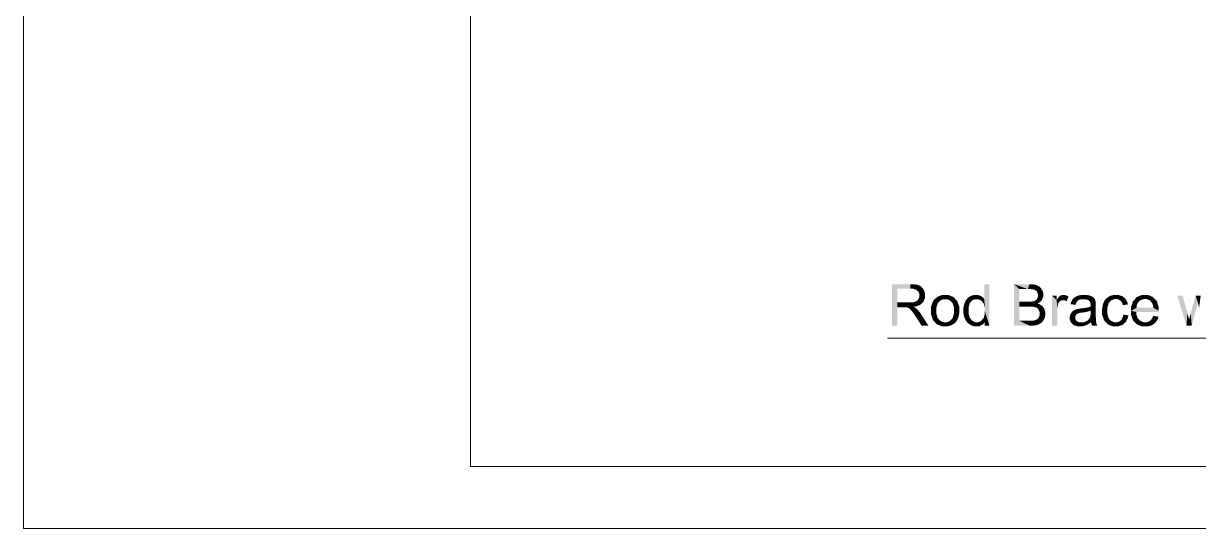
# Model space of a CAD drawing. Header units: millimetres. Extents: x 2 to 579, y 1 to 405.
# Drawn here: x 119.4 to 179, y 85.4 to 111 of the extents above; entities that cross this region are included whole.
import ezdxf

# ---------------------------------------------------------------- set-up
doc = ezdxf.new("R2010")
doc.units = ezdxf.units.MM
doc.linetypes.add('XKITLINE00', pattern=[0])
doc.layers.add('GraphicObject', color=6, linetype='Continuous', lineweight=0)
doc.layers.add('LinkedObject', color=7, linetype='Continuous', lineweight=0)

# ---------------------------------------------------------------- blocks, each defined once
blk = doc.blocks.new('*A3')
at = {"layer": 'GraphicObject', "color": 3, "linetype": 'XKITLINE00', "lineweight": 0}
for p, q in [((119.398, 224.395), (119.398, 85.443)), ((119.398, 85.443), (253.958, 85.443))]:
    blk.add_line(p, q, dxfattribs=at)
blk = doc.blocks.new('*A4')
at = {"layer": 'LinkedObject'}
for points in [[(163.737, 96.901), (163.459, 95.723), (163.459, 97.829)], [(163.459, 97.829), (163.737, 97.598), (163.737, 96.901)], [(164.403, 97.598), (163.459, 97.829), (164.391, 97.829)], [(163.737, 97.598), (163.459, 97.829), (164.403, 97.598)], [(164.391, 97.829), (164.52, 97.598), (164.403, 97.598)], [(164.746, 97.801), (164.391, 97.829), (164.532, 97.829)], [(164.819, 97.773), (164.391, 97.829), (164.746, 97.801)], [(164.691, 97.55), (164.391, 97.829), (164.819, 97.773)], [(164.52, 97.598), (164.391, 97.829), (164.691, 97.55)], [(164.819, 97.773), (164.745, 97.502), (164.691, 97.55)], [(164.892, 97.744), (164.745, 97.502), (164.819, 97.773)], [(168.406, 97.829), (168.147, 97.074), (168.147, 97.829)], [(168.406, 97.829), (168.171, 96.62), (168.147, 97.074)], [(168.171, 96.62), (168.406, 97.829), (168.406, 95.723)], [(169.651, 97.829), (169.929, 96.696), (169.651, 95.723)], [(169.929, 96.945), (169.929, 96.696), (169.651, 97.829)], [(169.651, 97.829), (169.929, 97.581), (169.929, 96.945)], [(170.351, 97.581), (169.651, 97.829), (170.442, 97.829)], [(169.929, 97.581), (169.651, 97.829), (170.351, 97.581)], [(170.351, 97.581), (170.442, 97.829), (170.465, 97.581)], [(170.442, 97.829), (170.625, 97.566), (170.465, 97.581)], [(170.562, 97.829), (170.625, 97.566), (170.442, 97.829)], [(170.756, 97.798), (170.625, 97.566), (170.562, 97.829)], [(170.625, 97.566), (170.756, 97.798), (170.672, 97.552)], [(170.672, 97.552), (170.756, 97.798), (170.719, 97.537)], [(170.719, 97.537), (170.756, 97.798), (170.829, 97.766)], [(164.745, 97.502), (164.892, 97.744), (164.799, 97.453)], [(164.799, 97.453), (164.892, 97.744), (165.053, 97.572)], [(165.053, 97.572), (164.854, 97.33), (164.799, 97.453)], [(164.826, 97.11), (165.14, 97.255), (164.995, 96.877)], [(164.854, 97.205), (165.14, 97.255), (164.826, 97.11)], [(165.096, 97.501), (164.854, 97.33), (165.053, 97.572)], [(165.14, 97.342), (164.854, 97.33), (165.096, 97.501)], [(165.14, 97.255), (164.854, 97.33), (165.14, 97.342)], [(164.854, 97.33), (165.14, 97.255), (164.854, 97.256)], [(165.14, 97.255), (164.854, 97.205), (164.854, 97.256)], [(165.053, 97.572), (164.892, 97.744), (165.009, 97.644)], [(164.995, 96.877), (165.14, 97.255), (165.068, 96.954)], [(165.068, 96.954), (165.14, 97.255), (165.14, 97.143)], [(166.021, 97.284), (165.683, 97.115), (165.781, 97.199)], [(166.162, 97.284), (165.683, 97.115), (166.021, 97.284)], [(166.065, 97.069), (165.683, 97.115), (166.162, 97.284)], [(166.065, 97.069), (166.162, 97.284), (166.162, 97.069)], [(166.162, 97.284), (166.258, 97.069), (166.162, 97.069)], [(166.576, 97.181), (166.162, 97.284), (166.319, 97.284)], [(166.676, 97.078), (166.162, 97.284), (166.576, 97.181)], [(166.417, 96.996), (166.162, 97.284), (166.676, 97.078)], [(166.258, 97.069), (166.162, 97.284), (166.417, 96.996)], [(167.523, 96.999), (167.312, 97.135), (167.388, 97.185)], [(167.464, 97.234), (167.667, 97.069), (167.388, 97.185)], [(167.388, 97.185), (167.667, 97.069), (167.523, 96.999)], [(167.634, 97.284), (167.667, 97.069), (167.464, 97.234)], [(167.728, 97.284), (167.667, 97.069), (167.634, 97.284)], [(167.667, 97.069), (167.728, 97.284), (167.753, 97.069)], [(167.728, 97.284), (167.841, 97.069), (167.753, 97.069)], [(167.796, 97.284), (167.841, 97.069), (167.728, 97.284)], [(167.919, 97.255), (167.841, 97.069), (167.796, 97.284)], [(167.973, 97.226), (167.841, 97.069), (167.919, 97.255)], [(167.973, 97.226), (167.99, 96.996), (167.841, 97.069)], [(168.026, 97.196), (167.99, 96.996), (167.973, 97.226)], [(168.114, 97.12), (167.99, 96.996), (168.026, 97.196)], [(170.829, 97.766), (170.791, 97.482), (170.719, 97.537)], [(170.902, 97.734), (170.791, 97.482), (170.829, 97.766)], [(171.016, 97.635), (170.791, 97.482), (170.902, 97.734)], [(171.057, 97.569), (170.791, 97.482), (171.016, 97.635)], [(170.791, 97.482), (171.057, 97.569), (170.816, 97.442)], [(171.057, 97.569), (170.841, 97.403), (170.816, 97.442)], [(170.839, 97.111), (171.14, 97.291), (171.067, 97.036)], [(170.866, 97.203), (171.14, 97.291), (170.839, 97.111)], [(170.841, 97.403), (171.057, 97.569), (170.866, 97.31)], [(170.866, 97.31), (171.057, 97.569), (171.14, 97.291)], [(171.14, 97.291), (170.866, 97.258), (170.866, 97.31)], [(170.866, 97.258), (171.14, 97.291), (170.866, 97.203)], [(171.14, 97.363), (171.057, 97.569), (171.099, 97.502)], [(171.14, 97.291), (171.057, 97.569), (171.14, 97.363)], [(171.067, 97.036), (171.14, 97.291), (171.104, 97.096)], [(171.104, 97.096), (171.14, 97.291), (171.14, 97.223)], [(171.589, 97.25), (171.822, 97.018), (171.589, 95.723)], [(171.822, 97.018), (171.589, 97.25), (171.822, 97.25)], [(171.986, 97.232), (171.822, 97.018), (171.949, 97.206)], [(172.096, 97.017), (171.822, 97.018), (171.986, 97.232)], [(171.949, 97.206), (171.822, 97.018), (171.867, 97.099)], [(172.024, 97.258), (172.138, 97.017), (171.986, 97.232)], [(171.986, 97.232), (172.138, 97.017), (172.096, 97.017)], [(172.107, 97.284), (172.138, 97.017), (172.024, 97.258)], [(172.152, 97.284), (172.138, 97.017), (172.107, 97.284)], [(172.152, 97.284), (172.185, 97.017), (172.138, 97.017)], [(172.349, 97.243), (172.152, 97.284), (172.217, 97.284)], [(172.416, 97.201), (172.152, 97.284), (172.349, 97.243)], [(172.279, 96.989), (172.152, 97.284), (172.416, 97.201)], [(172.185, 97.017), (172.152, 97.284), (172.279, 96.989)], [(172.279, 96.989), (172.416, 97.201), (172.326, 96.962)], [(172.793, 97.203), (172.95, 97.037), (172.679, 97.126)], [(172.868, 97.23), (172.95, 97.037), (172.793, 97.203)], [(173.115, 97.284), (172.868, 97.23), (172.942, 97.257)], [(173.085, 97.069), (172.868, 97.23), (173.115, 97.284)], [(172.95, 97.037), (172.868, 97.23), (173.085, 97.069)], [(173.085, 97.069), (173.115, 97.284), (173.176, 97.069)], [(173.176, 97.069), (173.115, 97.284), (173.273, 97.069)], [(173.214, 97.284), (173.273, 97.069), (173.115, 97.284)], [(173.47, 97.261), (173.214, 97.284), (173.311, 97.284)], [(173.531, 97.238), (173.214, 97.284), (173.47, 97.261)], [(173.42, 97.025), (173.214, 97.284), (173.531, 97.238)], [(173.273, 97.069), (173.214, 97.284), (173.42, 97.025)], [(173.42, 97.025), (173.531, 97.238), (173.47, 96.982)], [(173.47, 96.982), (173.531, 97.238), (173.506, 96.95)], [(173.531, 97.238), (173.543, 96.838), (173.506, 96.95)], [(173.711, 97.122), (173.543, 96.838), (173.531, 97.238)], [(173.682, 97.157), (173.531, 97.238), (173.592, 97.215)], [(173.711, 97.122), (173.531, 97.238), (173.682, 97.157)], [(174.575, 97.001), (174.373, 97.145), (174.457, 97.191)], [(174.54, 97.238), (174.733, 97.071), (174.457, 97.191)], [(174.457, 97.191), (174.733, 97.071), (174.575, 97.001)], [(174.722, 97.284), (174.733, 97.071), (174.54, 97.238)], [(174.82, 97.284), (174.733, 97.071), (174.722, 97.284)], [(174.733, 97.071), (174.82, 97.284), (174.83, 97.071)], [(174.82, 97.284), (174.895, 97.071), (174.83, 97.071)], [(175.147, 97.221), (174.82, 97.284), (174.944, 97.284)], [(175.226, 97.158), (174.82, 97.284), (175.147, 97.221)], [(175.005, 97.032), (174.82, 97.284), (175.226, 97.158)], [(174.895, 97.071), (174.82, 97.284), (175.005, 97.032)], [(175.885, 97.178), (176.063, 97.012), (175.786, 97.071)], [(176.3, 97.284), (175.885, 97.178), (176.142, 97.284)], [(176.212, 97.071), (175.885, 97.178), (176.3, 97.284)], [(176.063, 97.012), (175.885, 97.178), (176.212, 97.071)], [(176.212, 97.071), (176.3, 97.284), (176.301, 97.071)], [(176.3, 97.284), (176.4, 97.071), (176.301, 97.071)], [(176.702, 97.18), (176.3, 97.284), (176.452, 97.284)], [(176.799, 97.076), (176.3, 97.284), (176.702, 97.18)], [(176.56, 96.997), (176.3, 97.284), (176.799, 97.076)], [(176.4, 97.071), (176.3, 97.284), (176.56, 96.997)], [(178.206, 97.25), (178.404, 95.723), (177.939, 97.25)], [(178.449, 96.368), (178.404, 95.723), (178.206, 97.25)], [(178.864, 97.25), (178.984, 96.898), (178.617, 96.356)], [(179.126, 97.25), (178.984, 96.898), (178.864, 97.25)], [(178.984, 96.898), (179.126, 97.25), (179.045, 96.636)], [(163.737, 96.901), (163.737, 96.659), (163.459, 95.723)], [(163.459, 95.723), (163.737, 96.659), (163.737, 95.723)], [(164.06, 96.659), (163.737, 96.901), (164.336, 96.901)], [(163.737, 96.659), (163.737, 96.901), (164.06, 96.659)], [(164.06, 96.659), (164.336, 96.901), (164.114, 96.659)], [(164.114, 96.659), (164.336, 96.901), (164.191, 96.654)], [(164.191, 96.654), (164.336, 96.901), (164.215, 96.649)], [(164.215, 96.649), (164.336, 96.901), (164.247, 96.641)], [(164.247, 96.641), (164.336, 96.901), (164.311, 96.613)], [(164.311, 96.613), (164.336, 96.901), (164.431, 96.901)], [(164.311, 96.613), (164.431, 96.901), (164.342, 96.593)], [(164.431, 96.901), (164.548, 96.682), (164.342, 96.593)], [(164.342, 96.593), (164.548, 96.682), (164.373, 96.573)], [(164.548, 96.682), (164.444, 96.502), (164.373, 96.573)], [(164.58, 96.92), (164.548, 96.682), (164.431, 96.901)], [(164.603, 96.655), (164.444, 96.502), (164.548, 96.682)], [(164.444, 96.502), (164.603, 96.655), (164.483, 96.452)], [(164.483, 96.452), (164.603, 96.655), (164.523, 96.402)], [(164.523, 96.402), (164.603, 96.655), (164.716, 96.577)], [(164.548, 96.682), (164.58, 96.92), (164.699, 96.703)], [(164.634, 96.94), (164.995, 96.877), (164.58, 96.92)], [(164.923, 96.8), (164.58, 96.92), (164.995, 96.877)], [(164.699, 96.703), (164.58, 96.92), (164.923, 96.8)], [(164.716, 96.577), (164.603, 96.655), (164.687, 96.603)], [(164.688, 96.96), (164.995, 96.877), (164.634, 96.94)], [(164.995, 96.877), (164.688, 96.96), (164.77, 97.023)], [(164.798, 97.067), (164.995, 96.877), (164.77, 97.023)], [(164.826, 97.11), (164.995, 96.877), (164.798, 97.067)], [(165.683, 97.115), (165.448, 96.487), (165.565, 97.013)], [(165.777, 96.852), (165.448, 96.487), (165.683, 97.115)], [(165.565, 97.013), (165.448, 96.487), (165.448, 96.699)], [(165.713, 96.633), (165.448, 96.487), (165.777, 96.852)], [(165.448, 96.487), (165.713, 96.633), (165.713, 96.487)], [(165.683, 97.115), (165.905, 96.997), (165.841, 96.924)], [(165.905, 96.997), (165.683, 97.115), (166.065, 97.069)], [(165.777, 96.852), (165.683, 97.115), (165.841, 96.924)], [(166.417, 96.996), (166.676, 97.078), (166.482, 96.924)], [(166.676, 97.078), (166.546, 96.851), (166.482, 96.924)], [(166.546, 96.851), (166.676, 97.078), (166.61, 96.637)], [(166.61, 96.637), (166.676, 97.078), (166.875, 96.508)], [(166.61, 96.637), (166.875, 96.508), (166.61, 96.495)], [(166.875, 96.69), (166.676, 97.078), (166.776, 96.975)], [(166.875, 96.508), (166.676, 97.078), (166.875, 96.69)], [(167.16, 96.9), (167.084, 96.485), (167.122, 96.807)], [(167.407, 96.858), (167.084, 96.485), (167.16, 96.9)], [(167.349, 96.637), (167.084, 96.485), (167.407, 96.858)], [(167.122, 96.807), (167.084, 96.485), (167.084, 96.6)], [(167.084, 96.485), (167.349, 96.637), (167.349, 96.485)], [(167.198, 96.993), (167.465, 96.929), (167.16, 96.9)], [(167.16, 96.9), (167.465, 96.929), (167.407, 96.858)], [(167.312, 97.135), (167.465, 96.929), (167.198, 96.993)], [(167.465, 96.929), (167.312, 97.135), (167.523, 96.999)], [(168.147, 97.074), (167.99, 96.996), (168.114, 97.12)], [(167.99, 96.996), (168.147, 97.074), (168.05, 96.923)], [(168.05, 96.923), (168.147, 97.074), (168.11, 96.85)], [(168.147, 97.074), (168.171, 96.62), (168.11, 96.85)], [(168.171, 96.62), (168.406, 95.723), (168.171, 96.464)], [(169.651, 95.723), (169.929, 96.696), (169.929, 95.972)], [(170.417, 96.696), (169.929, 96.945), (170.385, 96.945)], [(169.929, 96.696), (169.929, 96.945), (170.417, 96.696)], [(170.518, 96.696), (170.385, 96.945), (170.478, 96.945)], [(170.417, 96.696), (170.385, 96.945), (170.518, 96.696)], [(170.612, 96.957), (170.846, 96.844), (170.478, 96.945)], [(170.478, 96.945), (170.846, 96.844), (170.518, 96.696)], [(170.518, 96.696), (170.846, 96.844), (170.672, 96.679)], [(170.652, 96.969), (170.92, 96.881), (170.612, 96.957)], [(170.846, 96.844), (170.612, 96.957), (170.92, 96.881)], [(170.705, 96.985), (170.92, 96.881), (170.652, 96.969)], [(170.846, 96.844), (170.726, 96.661), (170.672, 96.679)], [(170.785, 97.038), (171.067, 97.036), (170.705, 96.985)], [(170.705, 96.985), (171.067, 97.036), (170.92, 96.881)], [(170.726, 96.661), (170.846, 96.844), (170.78, 96.644)], [(170.78, 96.644), (170.846, 96.844), (170.864, 96.583)], [(170.812, 97.074), (171.067, 97.036), (170.785, 97.038)], [(171.067, 97.036), (170.812, 97.074), (170.839, 97.111)], [(171.088, 96.72), (170.846, 96.844), (170.941, 96.816)], [(170.864, 96.583), (170.846, 96.844), (171.088, 96.72)], [(170.864, 96.583), (171.088, 96.72), (170.894, 96.539)], [(170.894, 96.539), (171.088, 96.72), (170.924, 96.496)], [(170.92, 96.881), (171.067, 97.036), (171.03, 96.977)], [(170.924, 96.496), (171.088, 96.72), (171.139, 96.653)], [(171.139, 96.653), (170.955, 96.393), (170.924, 96.496)], [(171.19, 96.585), (170.955, 96.393), (171.139, 96.653)], [(171.241, 96.426), (170.955, 96.393), (171.19, 96.585)], [(171.589, 95.723), (171.822, 97.018), (171.848, 95.723)], [(171.822, 97.018), (171.848, 96.522), (171.848, 95.723)], [(171.848, 96.522), (171.822, 97.018), (171.848, 96.604)], [(171.848, 96.604), (171.822, 97.018), (171.869, 96.755)], [(171.869, 96.755), (171.822, 97.018), (171.891, 96.824)], [(171.891, 96.824), (171.822, 97.018), (171.905, 96.869)], [(171.905, 96.869), (171.822, 97.018), (171.953, 96.94)], [(171.953, 96.94), (171.822, 97.018), (171.986, 96.966)], [(171.986, 96.966), (171.822, 97.018), (172.02, 96.991)], [(172.02, 96.991), (171.822, 97.018), (172.096, 97.017)], [(172.639, 97.077), (172.526, 96.814), (172.6, 97.027)], [(172.864, 96.974), (172.526, 96.814), (172.639, 97.077)], [(172.6, 97.027), (172.526, 96.814), (172.543, 96.896)], [(172.799, 96.861), (172.526, 96.814), (172.864, 96.974)], [(172.526, 96.814), (172.799, 96.861), (172.779, 96.781)], [(172.679, 97.126), (172.95, 97.037), (172.639, 97.077)], [(172.864, 96.974), (172.639, 97.077), (172.907, 97.006)], [(172.907, 97.006), (172.639, 97.077), (172.95, 97.037)], [(173.004, 96.594), (173.041, 96.381), (172.89, 96.574)], [(173.081, 96.603), (173.121, 96.392), (173.004, 96.594)], [(173.004, 96.594), (173.121, 96.392), (173.041, 96.381)], [(173.237, 96.622), (173.262, 96.412), (173.081, 96.603)], [(173.081, 96.603), (173.262, 96.412), (173.121, 96.392)], [(173.468, 96.666), (173.543, 96.49), (173.237, 96.622)], [(173.237, 96.622), (173.543, 96.49), (173.262, 96.412)], [(173.542, 96.692), (173.543, 96.49), (173.468, 96.666)], [(173.543, 96.752), (173.798, 96.913), (173.542, 96.719)], [(173.542, 96.719), (173.798, 96.913), (173.542, 96.692)], [(173.542, 96.692), (173.798, 96.913), (173.543, 96.49)], [(173.804, 96.708), (173.542, 96.395), (173.543, 96.49)], [(173.804, 96.363), (173.542, 96.395), (173.804, 96.708)], [(173.74, 97.088), (173.543, 96.838), (173.711, 97.122)], [(173.78, 97), (173.543, 96.838), (173.74, 97.088)], [(173.791, 96.946), (173.543, 96.838), (173.78, 97)], [(173.543, 96.838), (173.791, 96.946), (173.798, 96.913)], [(173.543, 96.838), (173.798, 96.913), (173.543, 96.76)], [(173.543, 96.76), (173.798, 96.913), (173.543, 96.752)], [(173.804, 96.794), (173.543, 96.49), (173.798, 96.913)], [(173.804, 96.708), (173.543, 96.49), (173.804, 96.794)], [(174.208, 96.913), (174.126, 96.481), (174.167, 96.821)], [(174.453, 96.861), (174.126, 96.481), (174.208, 96.913)], [(174.392, 96.64), (174.126, 96.481), (174.453, 96.861)], [(174.167, 96.821), (174.126, 96.481), (174.126, 96.605)], [(174.126, 96.481), (174.392, 96.64), (174.392, 96.488)], [(174.249, 97.006), (174.514, 96.931), (174.208, 96.913)], [(174.208, 96.913), (174.514, 96.931), (174.453, 96.861)], [(174.373, 97.145), (174.514, 96.931), (174.249, 97.006)], [(174.514, 96.931), (174.373, 97.145), (174.575, 97.001)], [(175.005, 97.032), (175.226, 97.158), (175.05, 96.994)], [(175.226, 97.158), (175.096, 96.955), (175.05, 96.994)], [(175.096, 96.955), (175.226, 97.158), (175.159, 96.839)], [(175.159, 96.839), (175.226, 97.158), (175.428, 96.8)], [(175.159, 96.839), (175.428, 96.8), (175.177, 96.762)], [(175.406, 96.916), (175.226, 97.158), (175.305, 97.095)], [(175.428, 96.8), (175.226, 97.158), (175.406, 96.916)], [(175.786, 97.071), (175.588, 96.666), (175.687, 96.965)], [(175.942, 96.893), (175.588, 96.666), (175.786, 97.071)], [(175.874, 96.733), (175.588, 96.666), (175.942, 96.893)], [(175.588, 96.666), (175.874, 96.733), (175.868, 96.633)], [(175.868, 96.633), (175.588, 96.474), (175.588, 96.666)], [(175.868, 96.633), (176.993, 96.49), (175.588, 96.474)], [(175.786, 97.071), (176.063, 97.012), (175.942, 96.893)], [(176.719, 96.633), (176.993, 96.49), (175.868, 96.633)], [(176.56, 96.997), (176.799, 97.076), (176.621, 96.922)], [(176.799, 97.076), (176.661, 96.874), (176.621, 96.922)], [(176.661, 96.874), (176.799, 97.076), (176.71, 96.73)], [(176.71, 96.73), (176.799, 97.076), (176.993, 96.678)], [(176.71, 96.73), (176.993, 96.678), (176.719, 96.633)], [(176.993, 96.49), (176.719, 96.633), (176.993, 96.678)], [(176.993, 96.678), (176.799, 97.076), (176.896, 96.972)], [(178.617, 96.356), (178.984, 96.898), (178.671, 95.723)], [(164.716, 96.577), (164.623, 96.256), (164.523, 96.402)], [(164.777, 96.521), (164.623, 96.256), (164.716, 96.577)], [(164.892, 96.381), (164.623, 96.256), (164.777, 96.521)], [(164.623, 96.256), (164.892, 96.381), (164.684, 96.162)], [(164.684, 96.162), (164.892, 96.381), (164.946, 96.297)], [(164.684, 96.162), (164.946, 96.297), (164.962, 95.723)], [(164.962, 95.723), (164.946, 96.297), (165.31, 95.723)], [(165.448, 96.487), (165.645, 95.895), (165.448, 96.294)], [(165.713, 96.34), (165.645, 95.895), (165.448, 96.487)], [(165.713, 96.34), (165.448, 96.487), (165.713, 96.487)], [(165.448, 96.294), (165.645, 95.895), (165.546, 95.998)], [(165.777, 96.121), (165.645, 95.895), (165.713, 96.34)], [(165.645, 95.895), (165.777, 96.121), (165.841, 96.048)], [(165.905, 95.975), (165.645, 95.895), (165.841, 96.048)], [(166.482, 96.049), (166.615, 95.83), (166.418, 95.976)], [(166.787, 96.045), (166.482, 96.049), (166.546, 96.122)], [(166.743, 95.961), (166.482, 96.049), (166.787, 96.045)], [(166.615, 95.83), (166.482, 96.049), (166.743, 95.961)], [(166.546, 96.122), (166.875, 96.508), (166.787, 96.045)], [(166.61, 96.345), (166.875, 96.508), (166.546, 96.122)], [(166.875, 96.508), (166.61, 96.345), (166.61, 96.495)], [(166.787, 96.045), (166.875, 96.508), (166.831, 96.13)], [(166.831, 96.13), (166.875, 96.508), (166.875, 96.361)], [(167.084, 96.485), (167.349, 96.339), (167.084, 96.368)], [(167.349, 96.339), (167.084, 96.485), (167.349, 96.485)], [(167.084, 96.368), (167.349, 96.339), (167.126, 96.161)], [(167.126, 96.161), (167.349, 96.339), (167.168, 96.071)], [(167.168, 96.071), (167.349, 96.339), (167.411, 96.12)], [(167.411, 96.12), (167.328, 95.841), (167.168, 96.071)], [(167.168, 96.071), (167.328, 95.841), (167.21, 95.981)], [(167.473, 96.047), (167.328, 95.841), (167.411, 96.12)], [(167.328, 95.841), (167.473, 96.047), (167.405, 95.79)], [(167.405, 95.79), (167.473, 96.047), (167.534, 95.975)], [(168.166, 95.917), (167.993, 95.972), (168.052, 96.041)], [(168.111, 96.11), (168.166, 95.917), (168.052, 96.041)], [(168.171, 96.322), (168.406, 95.723), (168.111, 96.11)], [(168.111, 96.11), (168.406, 95.723), (168.166, 95.917)], [(168.171, 96.464), (168.406, 95.723), (168.171, 96.322)], [(170.645, 95.982), (170.724, 95.741), (170.618, 95.977)], [(170.794, 95.759), (170.645, 95.982), (170.693, 95.991)], [(170.724, 95.741), (170.645, 95.982), (170.794, 95.759)], [(170.774, 96.019), (171.024, 95.863), (170.693, 95.991)], [(170.693, 95.991), (171.024, 95.863), (170.794, 95.759)], [(170.806, 96.04), (171.024, 95.863), (170.774, 96.019)], [(171.024, 95.863), (170.806, 96.04), (170.839, 96.06)], [(170.892, 96.118), (171.179, 96.059), (170.839, 96.06)], [(170.839, 96.06), (171.179, 96.059), (171.024, 95.863)], [(170.913, 96.157), (171.179, 96.059), (170.892, 96.118)], [(171.179, 96.059), (170.913, 96.157), (170.934, 96.195)], [(170.934, 96.195), (171.241, 96.334), (171.179, 96.059)], [(170.955, 96.284), (171.241, 96.334), (170.934, 96.195)], [(171.241, 96.334), (170.955, 96.393), (171.241, 96.426)], [(170.955, 96.393), (171.241, 96.334), (170.955, 96.334)], [(171.241, 96.334), (170.955, 96.284), (170.955, 96.334)], [(171.024, 95.863), (171.179, 96.059), (171.07, 95.897)], [(171.07, 95.897), (171.179, 96.059), (171.147, 95.995)], [(171.179, 96.059), (171.241, 96.334), (171.21, 96.122)], [(171.21, 96.122), (171.241, 96.334), (171.241, 96.26)], [(172.533, 96.331), (172.482, 96.126), (172.507, 96.285)], [(172.775, 96.229), (172.482, 96.126), (172.533, 96.331)], [(172.507, 96.285), (172.482, 96.126), (172.482, 96.182)], [(172.757, 96.167), (172.482, 96.126), (172.775, 96.229)], [(172.482, 96.126), (172.757, 96.167), (172.757, 96.133)], [(172.757, 96.082), (172.482, 96.126), (172.757, 96.133)], [(172.482, 96.126), (172.757, 96.082), (172.482, 96.031)], [(172.482, 96.031), (172.757, 96.082), (172.549, 95.874)], [(172.558, 96.377), (172.793, 96.256), (172.533, 96.331)], [(172.533, 96.331), (172.793, 96.256), (172.775, 96.229)], [(172.549, 95.874), (172.757, 96.082), (172.616, 95.813)], [(172.625, 96.452), (172.793, 96.256), (172.558, 96.377)], [(172.616, 95.813), (172.757, 96.082), (172.797, 95.995)], [(172.797, 95.995), (172.684, 95.751), (172.616, 95.813)], [(172.811, 96.284), (172.625, 96.452), (172.666, 96.48)], [(172.793, 96.256), (172.625, 96.452), (172.811, 96.284)], [(172.707, 96.508), (172.862, 96.326), (172.666, 96.48)], [(172.666, 96.48), (172.862, 96.326), (172.811, 96.284)], [(172.836, 95.961), (172.684, 95.751), (172.797, 95.995)], [(172.8, 96.55), (172.862, 96.326), (172.707, 96.508)], [(172.852, 96.564), (172.862, 96.326), (172.8, 96.55)], [(172.89, 96.574), (172.928, 96.355), (172.852, 96.564)], [(172.862, 96.326), (172.852, 96.564), (172.895, 96.341)], [(172.895, 96.341), (172.852, 96.564), (172.928, 96.355)], [(172.89, 96.574), (173.041, 96.381), (172.928, 96.355)], [(173.262, 96.412), (173.543, 96.49), (173.473, 96.461)], [(173.388, 95.99), (173.812, 95.955), (173.329, 95.957)], [(173.388, 95.99), (173.804, 96.183), (173.812, 95.955)], [(173.473, 96.08), (173.804, 96.183), (173.388, 95.99)], [(173.5, 96.136), (173.804, 96.183), (173.473, 96.08)], [(173.804, 96.183), (173.5, 96.136), (173.521, 96.18)], [(173.521, 96.18), (173.804, 96.363), (173.804, 96.183)], [(173.542, 96.31), (173.804, 96.363), (173.521, 96.18)], [(173.804, 96.363), (173.542, 96.31), (173.542, 96.395)], [(174.392, 96.335), (174.126, 96.481), (174.392, 96.488)], [(174.126, 96.481), (174.316, 95.894), (174.126, 96.29)], [(174.392, 96.335), (174.316, 95.894), (174.126, 96.481)], [(174.126, 96.29), (174.316, 95.894), (174.221, 95.997)], [(174.45, 96.111), (174.316, 95.894), (174.392, 96.335)], [(174.316, 95.894), (174.45, 96.111), (174.509, 96.042)], [(174.568, 95.972), (174.316, 95.894), (174.509, 96.042)], [(175.24, 95.838), (175.019, 95.949), (175.069, 95.996)], [(175.12, 96.043), (175.24, 95.838), (175.069, 95.996)], [(175.12, 96.043), (175.453, 96.25), (175.24, 95.838)], [(175.185, 96.187), (175.453, 96.25), (175.12, 96.043)], [(175.453, 96.25), (175.185, 96.187), (175.198, 96.284)], [(175.24, 95.838), (175.453, 96.25), (175.326, 95.913)], [(175.326, 95.913), (175.453, 96.25), (175.432, 96.119)], [(176.993, 96.478), (175.588, 96.474), (176.993, 96.49)], [(176.992, 96.444), (175.588, 96.474), (176.993, 96.478)], [(175.588, 96.474), (175.784, 95.896), (175.588, 96.288)], [(175.86, 96.295), (175.784, 95.896), (175.588, 96.474)], [(175.86, 96.295), (175.588, 96.474), (175.853, 96.421)], [(176.991, 96.421), (175.588, 96.474), (176.992, 96.444)], [(175.853, 96.421), (175.588, 96.474), (176.991, 96.421)], [(175.588, 96.288), (175.784, 95.896), (175.686, 95.999)], [(175.932, 96.103), (175.784, 95.896), (175.86, 96.295)], [(175.784, 95.896), (175.932, 96.103), (175.882, 95.793)], [(175.995, 96.036), (175.882, 95.793), (175.932, 96.103)], [(176.059, 95.969), (175.882, 95.793), (175.995, 96.036)], [(176.607, 96.015), (176.836, 95.884), (176.557, 95.977)], [(176.607, 96.015), (176.984, 96.183), (176.836, 95.884)], [(176.687, 96.134), (176.984, 96.183), (176.607, 96.015)], [(176.984, 96.183), (176.687, 96.134), (176.716, 96.216)], [(176.836, 95.884), (176.984, 96.183), (176.952, 96.065)], [(178.538, 96.041), (178.404, 95.723), (178.449, 96.368)], [(178.404, 95.723), (178.538, 96.041), (178.671, 95.723)], [(178.541, 96.053), (178.671, 95.723), (178.538, 96.041)], [(178.581, 96.211), (178.671, 95.723), (178.541, 96.053)], [(178.617, 96.356), (178.671, 95.723), (178.581, 96.211)], [(165.905, 95.975), (166.162, 95.69), (165.645, 95.895)], [(165.645, 95.895), (166.162, 95.69), (165.744, 95.792)], [(165.744, 95.792), (166.162, 95.69), (166.002, 95.69)], [(166.065, 95.902), (166.162, 95.69), (165.905, 95.975)], [(166.162, 95.69), (166.065, 95.902), (166.162, 95.902)], [(166.162, 95.69), (166.258, 95.902), (166.262, 95.69)], [(166.258, 95.902), (166.162, 95.69), (166.162, 95.902)], [(166.53, 95.783), (166.258, 95.902), (166.418, 95.976)], [(166.446, 95.736), (166.258, 95.902), (166.53, 95.783)], [(166.262, 95.69), (166.258, 95.902), (166.446, 95.736)], [(166.418, 95.976), (166.615, 95.83), (166.53, 95.783)], [(167.534, 95.975), (167.74, 95.69), (167.405, 95.79)], [(167.405, 95.79), (167.74, 95.69), (167.481, 95.74)], [(167.481, 95.74), (167.74, 95.69), (167.649, 95.69)], [(167.68, 95.902), (167.74, 95.69), (167.534, 95.975)], [(167.74, 95.69), (167.68, 95.902), (167.764, 95.902)], [(167.74, 95.69), (168.166, 95.917), (167.881, 95.69)], [(167.849, 95.902), (168.166, 95.917), (167.74, 95.69)], [(167.849, 95.902), (167.74, 95.69), (167.764, 95.902)], [(167.993, 95.972), (168.166, 95.917), (167.849, 95.902)], [(167.881, 95.69), (168.166, 95.917), (168.094, 95.803)], [(168.166, 95.917), (168.406, 95.723), (168.166, 95.723)], [(169.929, 95.972), (170.454, 95.723), (169.651, 95.723)], [(170.455, 95.972), (170.454, 95.723), (169.929, 95.972)], [(170.455, 95.972), (170.555, 95.723), (170.454, 95.723)], [(170.523, 95.972), (170.555, 95.723), (170.455, 95.972)], [(170.618, 95.977), (170.724, 95.741), (170.523, 95.972)], [(170.523, 95.972), (170.724, 95.741), (170.555, 95.723)], [(170.794, 95.759), (171.024, 95.863), (170.863, 95.776)], [(170.863, 95.776), (171.024, 95.863), (170.978, 95.828)], [(172.875, 95.926), (172.684, 95.751), (172.836, 95.961)], [(172.684, 95.751), (172.875, 95.926), (172.877, 95.69)], [(173.002, 95.69), (172.875, 95.926), (172.989, 95.892)], [(172.877, 95.69), (172.875, 95.926), (173.002, 95.69)], [(172.989, 95.892), (173.078, 95.69), (173.002, 95.69)], [(173.064, 95.892), (173.078, 95.69), (172.989, 95.892)], [(173.139, 95.892), (173.078, 95.69), (173.064, 95.892)], [(173.078, 95.69), (173.139, 95.892), (173.221, 95.715)], [(173.287, 95.74), (173.139, 95.892), (173.271, 95.925)], [(173.221, 95.715), (173.139, 95.892), (173.287, 95.74)], [(173.564, 95.911), (173.271, 95.925), (173.329, 95.957)], [(173.492, 95.85), (173.271, 95.925), (173.564, 95.911)], [(173.353, 95.765), (173.271, 95.925), (173.492, 95.85)], [(173.287, 95.74), (173.271, 95.925), (173.353, 95.765)], [(173.812, 95.955), (173.564, 95.911), (173.329, 95.957)], [(173.564, 95.911), (173.812, 95.955), (173.57, 95.857)], [(173.57, 95.857), (173.812, 95.955), (173.821, 95.907)], [(173.821, 95.907), (173.596, 95.764), (173.57, 95.857)], [(173.829, 95.859), (173.596, 95.764), (173.821, 95.907)], [(173.829, 95.859), (173.617, 95.723), (173.596, 95.764)], [(173.862, 95.767), (173.617, 95.723), (173.829, 95.859)], [(173.617, 95.723), (173.862, 95.767), (173.886, 95.723)], [(174.568, 95.972), (174.819, 95.69), (174.316, 95.894)], [(174.316, 95.894), (174.819, 95.69), (174.411, 95.792)], [(174.411, 95.792), (174.819, 95.69), (174.663, 95.69)], [(174.721, 95.902), (174.819, 95.69), (174.568, 95.972)], [(174.819, 95.69), (174.721, 95.902), (174.816, 95.902)], [(174.892, 95.902), (174.819, 95.69), (174.816, 95.902)], [(174.892, 95.902), (175.24, 95.838), (174.819, 95.69)], [(174.819, 95.69), (175.24, 95.838), (174.944, 95.69)], [(175.019, 95.949), (175.24, 95.838), (174.892, 95.902)], [(174.944, 95.69), (175.24, 95.838), (175.154, 95.764)], [(176.059, 95.969), (176.314, 95.69), (175.882, 95.793)], [(175.882, 95.793), (176.314, 95.69), (176.147, 95.69)], [(176.219, 95.902), (176.314, 95.69), (176.059, 95.969)], [(176.314, 95.902), (176.314, 95.69), (176.219, 95.902)], [(176.385, 95.902), (176.75, 95.819), (176.314, 95.69)], [(176.385, 95.902), (176.314, 95.69), (176.314, 95.902)], [(176.314, 95.69), (176.75, 95.819), (176.447, 95.69)], [(176.506, 95.94), (176.75, 95.819), (176.385, 95.902)], [(176.447, 95.69), (176.75, 95.819), (176.665, 95.754)], [(176.557, 95.977), (176.836, 95.884), (176.506, 95.94)], [(176.75, 95.819), (176.506, 95.94), (176.836, 95.884)]]:
    blk.add_hatch(color=7, dxfattribs=at).paths.add_polyline_path(points, flags=17)
at = {"layer": 'LinkedObject', "color": 2, "linetype": 'XKITLINE00', "lineweight": 0}
for p, q in [((142.078, 88.586), (142.078, 160.078)), ((226.23, 88.586), (142.078, 88.586))]:
    blk.add_line(p, q, dxfattribs=at)
at = {"layer": 'LinkedObject', "color": 7, "linetype": 'XKITLINE00', "lineweight": 0}
for p, q in [((163.228, 95.1), (165.351, 95.1)), ((165.351, 95.1), (166.985, 95.1)), ((166.985, 95.1), (168.619, 95.1)), ((168.619, 95.1), (169.436, 95.1)), ((169.436, 95.1), (171.397, 95.1)), ((171.397, 95.1), (172.376, 95.1)), ((172.376, 95.1), (174.011, 95.1)), ((174.011, 95.1), (175.481, 95.1)), ((175.481, 95.1), (177.115, 95.1)), ((177.115, 95.1), (177.932, 95.1)), ((177.932, 95.1), (180.055, 95.1))]:
    blk.add_line(p, q, dxfattribs=at)

msp = doc.modelspace()

# ---------------------------------------------------------------- block references
at = {"lineweight": 0}
for name in ['*A3', '*A4']:
    msp.add_blockref(name, (0, 0), dxfattribs=at)

doc.saveas('drawing.dxf')
